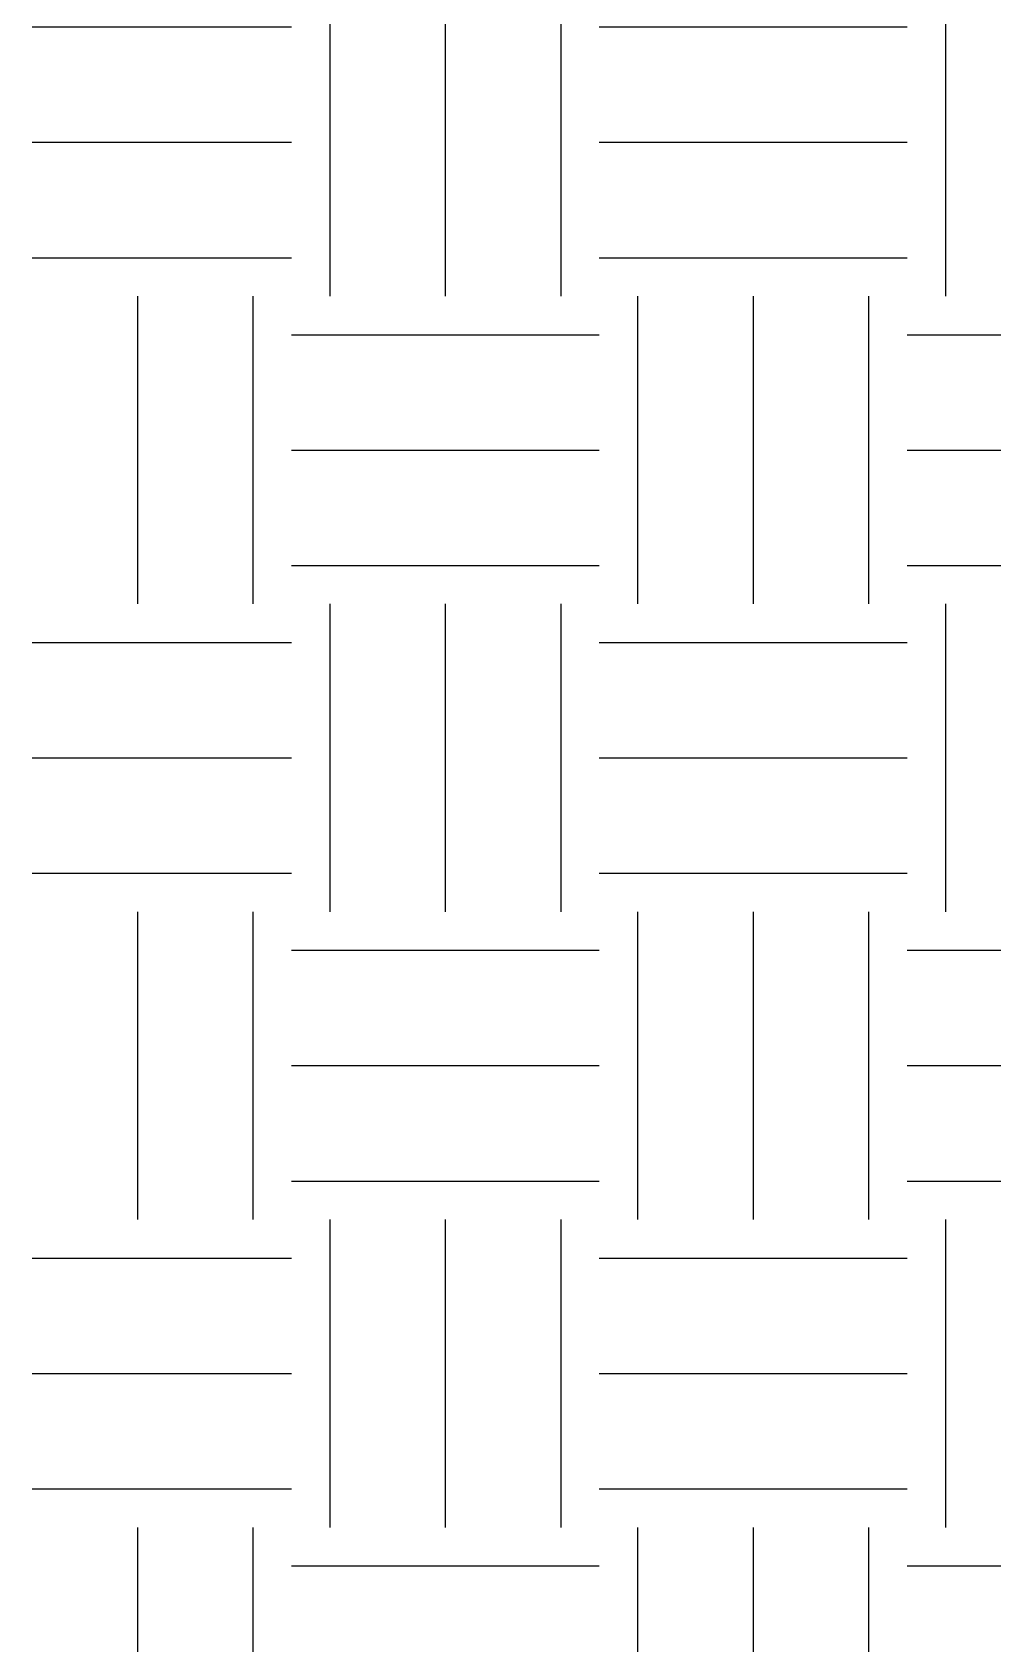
# Model space of a CAD drawing. Extents: x 1 to 1213870, y 9 to 1586095.
# Drawn here: x 28.9733 to 29.1137, y 43.0229 to 43.2585 of the extents above; entities that cross this region are included whole.
import ezdxf

# ---------------------------------------------------------------- set-up
doc = ezdxf.new("R2010")
doc.units = 0
doc.header["$LTSCALE"] = 10
doc.header["$MEASUREMENT"] = 0
doc.layers.add('LA-DT-COMPACTED SOIL', color=19, linetype='Continuous')

msp = doc.modelspace()

# ---------------------------------------------------------------- hatches: boundary and pattern name
at = {"layer": 'LA-DT-COMPACTED SOIL'}
h = msp.add_hatch(dxfattribs=at)
h.set_pattern_fill('EARTH', color=256, scale=0.18)
h.set_pattern_definition([(270, (33.38179, 46.549835), (0.045, -0.045), [0.045, -0.045]), (270, (33.398666, 46.549835), (0.045, -0.045), [0.045, -0.045]), (270, (33.41554, 46.549835), (0.045, -0.045), [0.045, -0.045]), (360, (33.421166, 46.54421), (0.045, 0.045), [0.045, -0.045]), (360, (33.421166, 46.527335), (0.045, 0.045), [0.045, -0.045]), (360, (33.421166, 46.51046), (0.045, 0.045), [0.045, -0.045])])
edge = h.paths.add_edge_path()
edge.add_line((28.97333, 41.97161), (29.96436, 41.97161))
edge.add_line((29.96436, 41.97161), (29.96433, 42.4967))
edge.add_line((29.96433, 42.4967), (29.62021, 42.49664))
edge.add_line((29.62021, 42.49664), (29.58494, 42.15662))
edge.add_arc((29.56955, 42.15996), 0.01575, 192.2588, 347.7494, ccw=False)
edge.add_line((29.55415, 42.15662), (29.55415, 42.14671))
edge.add_line((29.55415, 42.14671), (29.25415, 42.14671))
edge.add_line((29.25415, 42.14671), (29.25415, 42.05671))
edge.add_line((29.25415, 42.05671), (29.12432, 42.05671))
edge.add_line((29.12432, 42.05671), (29.12432, 43.48654))
edge.add_line((29.12432, 43.48654), (29.25415, 43.48654))
edge.add_line((29.25415, 43.48654), (29.25415, 43.39654))
edge.add_line((29.25415, 43.39654), (29.55415, 43.39654))
edge.add_line((29.55415, 43.39654), (29.55415, 43.38654))
edge.add_arc((29.56955, 43.3833), 0.01574, 12.2255, 168.1108, ccw=False)
edge.add_line((29.58494, 43.38663), (29.62021, 43.04661))
edge.add_line((29.62021, 43.04661), (29.92369, 43.04655))
edge.add_line((29.92369, 43.04655), (29.92366, 43.34187))
edge.add_line((29.92366, 43.34187), (30.02367, 43.44525))
edge.add_line((30.02367, 43.44525), (30.02317, 43.77161))
edge.add_line((30.02317, 43.77161), (29.68821, 43.77161))
edge.add_line((29.68821, 43.77161), (28.97333, 43.77161))
edge.add_line((28.97333, 43.77161), (28.97333, 41.97161))

doc.saveas('drawing.dxf')
